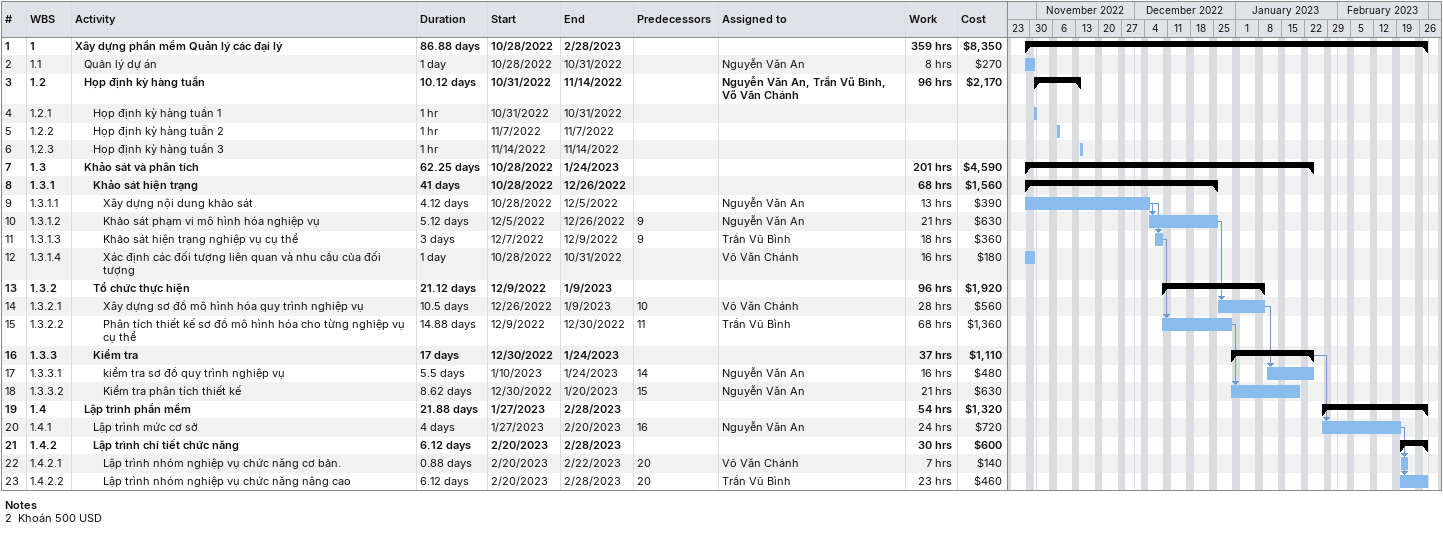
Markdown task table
| ID | WBS | Task | Duration | Start | Finish | Predecessors | Resources | Work (h) | Cost ($) |
|---|---|---|---|---|---|---|---|---|---|
| 1 | 1 | **Xây dựng phần mềm Quản lý các đại lý** | 86.88d | 2022-10-28 | 2023-02-28 |  |  | 359 | 8350 |
| 2 | 1.1 | Quản lý dự án | 1d | 2022-10-28 | 2022-10-31 |  | Nguyễn Văn An | 8 | 270 |
| 3 | 1.2 | **Họp định kỳ hàng tuần** | 10.12d | 2022-10-31 | 2022-11-14 |  | Nguyễn Văn An, Trần Vũ Bình, Võ Văn Chánh | 96 | 2170 |
| 4 | 1.2.1 | Họp định kỳ hàng tuần 1 | 1h | 2022-10-31 | 2022-10-31 |  |  |  |  |
| 5 | 1.2.2 | Họp định kỳ hàng tuần 2 | 1h | 2022-11-07 | 2022-11-07 |  |  |  |  |
| 6 | 1.2.3 | Họp định kỳ hàng tuần 3 | 1h | 2022-11-14 | 2022-11-14 |  |  |  |  |
| 7 | 1.3 | **Khảo sát và phân tích** | 62.25d | 2022-10-28 | 2023-01-24 |  |  | 201 | 4590 |
| 8 | 1.3.1 | **Khảo sát hiện trạng** | 41d | 2022-10-28 | 2022-12-26 |  |  | 68 | 1560 |
| 9 | 1.3.1.1 | Xây dựng nội dung khảo sát | 4.12d | 2022-10-28 | 2022-12-05 |  | Nguyễn Văn An | 13 | 390 |
| 10 | 1.3.1.2 | Khảo sát phạm vi mô hình hóa nghiệp vụ | 5.12d | 2022-12-05 | 2022-12-26 | 9 | Nguyễn Văn An | 21 | 630 |
| 11 | 1.3.1.3 | Khảo sát hiện trạng nghiệp vụ cụ thể | 3d | 2022-12-07 | 2022-12-09 | 9 | Trần Vũ Bình | 18 | 360 |
| 12 | 1.3.1.4 | Xác định các đối tượng liên quan và nhu cầu của đối tượng | 1d | 2022-10-28 | 2022-10-31 |  | Võ Văn Chánh | 16 | 180 |
| 13 | 1.3.2 | **Tổ chức thực hiện** | 21.12d | 2022-12-09 | 2023-01-09 |  |  | 96 | 1920 |
| 14 | 1.3.2.1 | Xây dựng sơ đồ mô hình hóa quy trình nghiệp vụ | 10.5d | 2022-12-26 | 2023-01-09 | 10 | Võ Văn Chánh | 28 | 560 |
| 15 | 1.3.2.2 | Phân tích thiết kế sơ đồ mô hình hóa cho từng nghiệp vụ cụ thể | 14.88d | 2022-12-09 | 2022-12-30 | 11 | Trần Vũ Bình | 68 | 1360 |
| 16 | 1.3.3 | **Kiểm tra** | 17d | 2022-12-30 | 2023-01-24 |  |  | 37 | 1110 |
| 17 | 1.3.3.1 | kiểm tra sơ đồ quy trình nghiệp vụ | 5.5d | 2023-01-10 | 2023-01-24 | 14 | Nguyễn Văn An | 16 | 480 |
| 18 | 1.3.3.2 | Kiểm tra phân tích thiết kế | 8.62d | 2022-12-30 | 2023-01-20 | 15 | Nguyễn Văn An | 21 | 630 |
| 19 | 1.4 | **Lập trình phần mềm** | 21.88d | 2023-01-27 | 2023-02-28 |  |  | 54 | 1320 |
| 20 | 1.4.1 | Lập trình mức cơ sở | 4d | 2023-01-27 | 2023-02-20 | 16 | Nguyễn Văn An | 24 | 720 |
| 21 | 1.4.2 | **Lập trình chi tiết chức năng** | 6.12d | 2023-02-20 | 2023-02-28 |  |  | 30 | 600 |
| 22 | 1.4.2.1 | Lập trình nhóm nghiệp vụ chức năng cơ bản. | 0.88d | 2023-02-20 | 2023-02-22 | 20 | Võ Văn Chánh | 7 | 140 |
| 23 | 1.4.2.2 | Lập trình nhóm nghiệp vụ chức năng nâng cao | 6.12d | 2023-02-20 | 2023-02-28 | 20 | Trần Vũ Bình | 23 | 460 |

Notes
- 2: Khoán 500 USD
